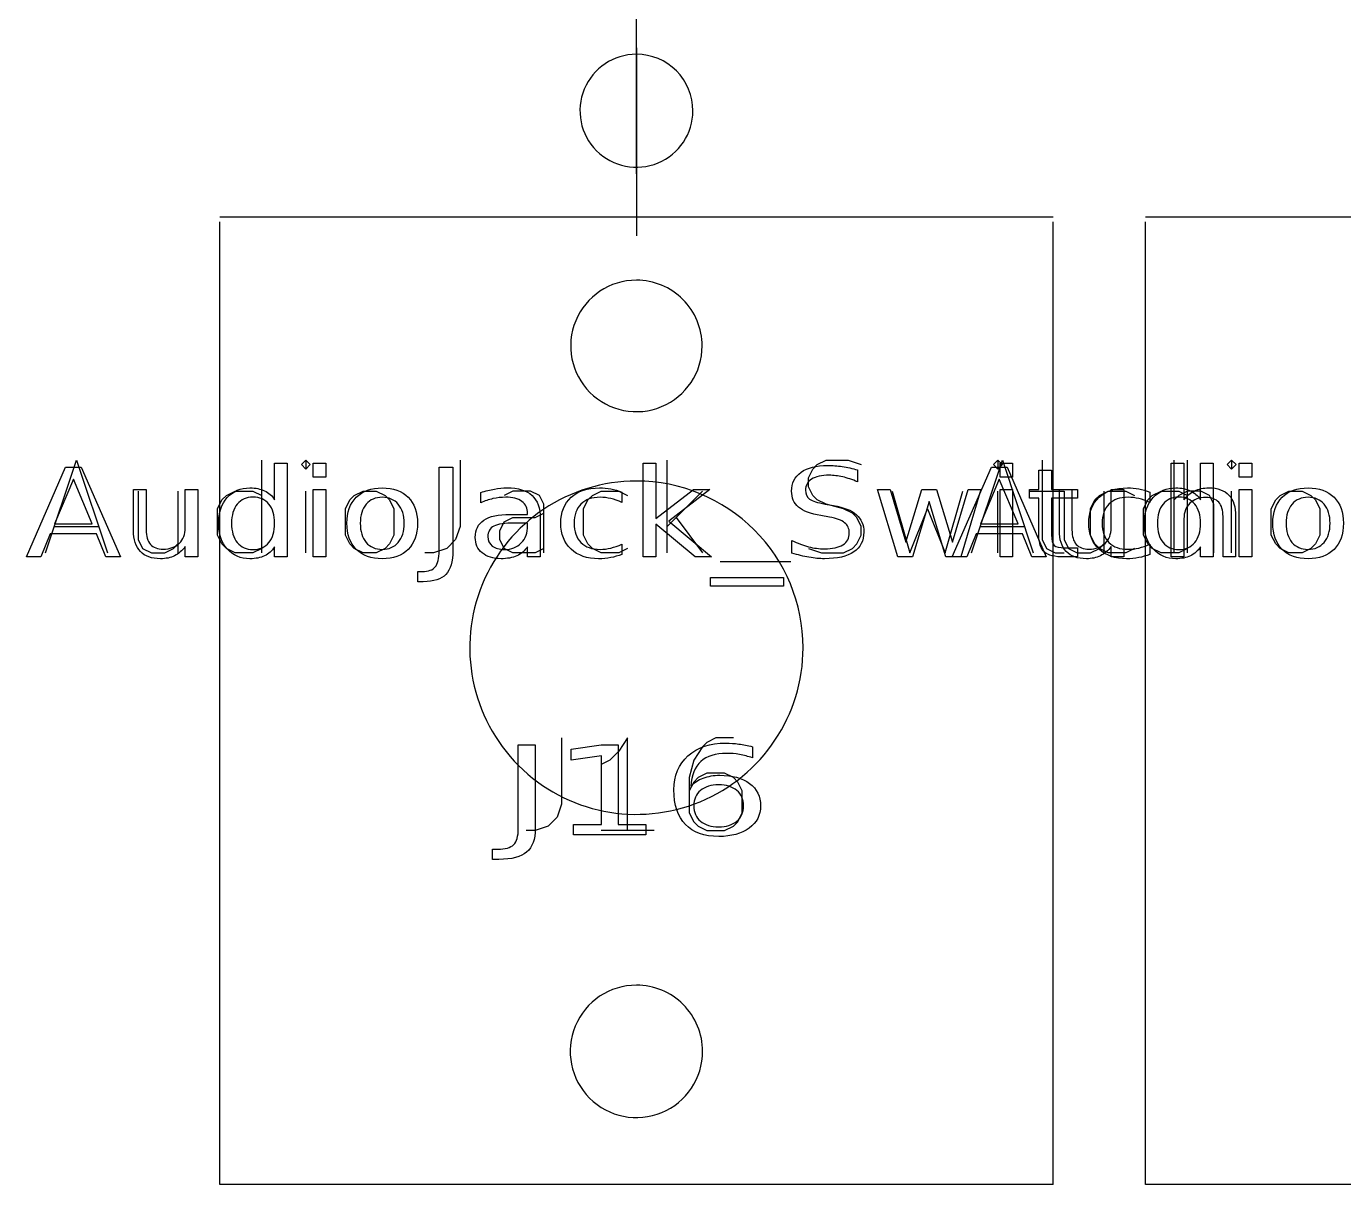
# Model space of a CAD drawing. Header units: millimetres. Extents: x 178 to 210, y 60 to 176.
# Drawn here: x 178.41 to 192.64, y 59.91 to 72.42 of the extents above; entities that cross this region are included whole.
import ezdxf

# ---------------------------------------------------------------- set-up
doc = ezdxf.new("R2010")
doc.units = ezdxf.units.MM
doc.layers.get('0').update_dxf_attribs({"linetype": 'CONTINUOUS'})

msp = doc.modelspace()

# ---------------------------------------------------------------- linework, layer by layer
at = {"color": 7}
for points in [[(185, 70.8272), (185, 72.8572)], [(185, 72.1872), (185, 70.1572)], [(189.5, 70.3572), (180.5, 70.3572)], [(180.5, 59.9072), (180.5, 70.3072)], [(189.5, 59.9072), (189.5, 70.3072)], [(199.5, 70.3572), (190.5, 70.3572)], [(190.5, 59.9072), (190.5, 70.3072)], [(178.619, 66.7324), (178.9524, 67.7324), (179.2857, 66.7324)], [(180.9524, 66.7324), (180.9524, 67.7324)], [(181.4286, 67.7324), (181.381, 67.6848), (181.4286, 67.6371), (181.4762, 67.6848), (181.4286, 67.7324), (181.4286, 67.6371)], [(183.0952, 67.7324), (183.0952, 67.0181), (183.0476, 66.8752), (182.9524, 66.78), (182.8095, 66.7324), (182.7143, 66.7324)], [(185.3333, 66.7324), (185.3333, 67.7324)], [(186.8571, 66.78), (187, 66.7324), (187.2381, 66.7324), (187.3333, 66.78), (187.381, 66.8276), (187.4286, 66.9229), (187.4286, 67.0181), (187.381, 67.1133), (187.3333, 67.161), (187.2381, 67.2086), (187.0476, 67.2562), (186.9524, 67.3038), (186.9048, 67.3514), (186.8571, 67.4467), (186.8571, 67.5419), (186.9048, 67.6371), (186.9524, 67.6848), (187.0476, 67.7324), (187.2857, 67.7324), (187.4286, 67.6848)], [(188.619, 66.7324), (188.9524, 67.7324), (189.2857, 66.7324)], [(188.9048, 67.7324), (188.8571, 67.6848), (188.9048, 67.6371), (188.9524, 67.6848), (188.9048, 67.7324), (188.9048, 67.6371)], [(189.381, 67.7324), (189.381, 66.8752), (189.4286, 66.78), (189.5238, 66.7324), (189.619, 66.7324)], [(190.8095, 66.7324), (190.8095, 67.7324)], [(190.9524, 66.7324), (190.9524, 67.7324)], [(191.4286, 67.7324), (191.381, 67.6848), (191.4286, 67.6371), (191.4762, 67.6848), (191.4286, 67.7324), (191.4286, 67.6371)], [(181.09244, 67.30567), (181.09244, 67.70019), (181.22901, 67.70019), (181.22901, 66.68719), (181.09244, 66.68719), (181.09244, 66.79656)], [(182.86864, 67.65917), (183.01857, 67.65917), (183.01857, 66.7549)], [(182.86866, 66.75491), (182.86864, 67.65917)], [(187.38894, 67.62729), (187.38894, 67.49904)], [(189.34705, 66.92742), (189.34705, 67.32324), (189.24684, 67.32324), (189.24684, 67.41634), (189.34705, 67.41634), (189.34705, 67.62337), (189.48431, 67.62341)], [(189.48431, 67.62341), (189.48431, 67.41638), (189.76563, 67.41638), (189.76563, 67.32328), (189.48431, 67.32328), (189.48431, 66.92746)], [(190.91319, 67.09934), (190.91319, 66.68724), (190.77588, 66.68724), (190.77588, 67.70024), (190.91319, 67.70024), (190.91319, 67.30311)], [(191.09244, 67.30567), (191.09244, 67.70019), (191.22901, 67.70019), (191.22901, 66.68719), (191.09244, 66.68719), (191.09244, 66.79656)], [(179.56785, 66.97495), (179.56785, 67.41634), (179.70443, 67.41634), (179.70443, 66.9795)], [(179.619, 67.399), (179.619, 66.8752), (179.6667, 66.78), (179.7619, 66.7324), (179.9048, 66.7324), (180, 66.78), (180.0476, 66.8276)], [(180.0476, 67.399), (180.0476, 66.7324)], [(180.12751, 67.00293), (180.12751, 67.41633), (180.26408, 67.41633), (180.26408, 66.68718), (180.12751, 66.68718), (180.12751, 66.79916)], [(180.9524, 66.78), (180.8571, 66.7324), (180.6667, 66.7324), (180.5714, 66.78), (180.5238, 66.8276), (180.4762, 66.9229), (180.4762, 67.2086), (180.5238, 67.3038), (180.5714, 67.3514), (180.6667, 67.399), (180.8571, 67.399), (180.9524, 67.3514)], [(181.4286, 66.7324), (181.4286, 67.399)], [(183.31992, 67.27255), (183.31992, 67.38323)], [(184, 66.7324), (184, 67.2562), (183.9524, 67.3514), (183.8571, 67.399), (183.6667, 67.399), (183.5714, 67.3514)], [(184.9048, 66.78), (184.8095, 66.7324), (184.619, 66.7324), (184.5238, 66.78), (184.4762, 66.8276), (184.4286, 66.9229), (184.4286, 67.2086), (184.4762, 67.3038), (184.5238, 67.3514), (184.619, 67.399), (184.8095, 67.399), (184.9048, 67.3514)], [(184.8408, 67.38837), (184.8408, 67.27639)], [(185.7143, 67.399), (185.3333, 67.0181)], [(187.7619, 67.399), (187.9524, 66.7324), (188.1429, 67.2086), (188.3333, 66.7324), (188.5238, 67.399)], [(188.9048, 66.7324), (188.9048, 67.399)], [(189.2381, 67.399), (189.619, 67.399)], [(189.56785, 66.97495), (189.56785, 67.41634), (189.70443, 67.41634), (189.70443, 66.9795)], [(189.619, 67.399), (189.619, 66.8752), (189.6667, 66.78), (189.7619, 66.7324), (189.9048, 66.7324), (190, 66.78), (190.0476, 66.8276)], [(190.381, 66.78), (190.2857, 66.7324), (190.0952, 66.7324), (190, 66.78), (189.9524, 66.8276), (189.9048, 66.9229), (189.9048, 67.2086), (189.9524, 67.3038), (190, 67.3514), (190.0952, 67.399), (190.2857, 67.399), (190.381, 67.3514)], [(190.0476, 67.399), (190.0476, 66.7324)], [(190.12751, 67.00293), (190.12751, 67.41633), (190.26408, 67.41633), (190.26408, 66.68718), (190.12751, 66.68718), (190.12751, 66.79916)], [(190.9524, 66.78), (190.8571, 66.7324), (190.6667, 66.7324), (190.5714, 66.78), (190.5238, 66.8276), (190.4762, 66.9229), (190.4762, 67.2086), (190.5238, 67.3038), (190.5714, 67.3514), (190.6667, 67.399), (190.8571, 67.399), (190.9524, 67.3514)], [(190.5435, 67.38839), (190.5435, 67.27641)], [(191.2381, 66.7324), (191.2381, 67.2562), (191.1905, 67.3514), (191.0952, 67.399), (190.9524, 67.399), (190.8571, 67.3514), (190.8095, 67.3038)], [(191.4286, 66.7324), (191.4286, 67.399)], [(184, 66.78), (183.9048, 66.7324), (183.6667, 66.7324), (183.5714, 66.78), (183.5238, 66.8752), (183.5238, 66.9705), (183.5714, 67.0657), (183.6667, 67.1133), (183.9048, 67.1133), (184, 67.161)], [(183.6331, 67.14755), (183.8246, 67.14755), (183.8246, 67.15925)], [(187.03783, 67.25955), (187.12843, 67.24325)], [(178.7143, 67.0181), (179.1905, 67.0181)], [(183.82466, 67.02703), (183.82466, 67.05373), (183.68883, 67.05372)], [(183.96123, 67.10322), (183.96123, 66.68721), (183.82466, 66.68721), (183.82466, 66.79789)], [(183.96125, 67.10334), (183.96123, 67.10322)], [(185.4286, 67.1133), (185.7143, 66.7324)], [(187.08468, 67.11816), (186.99338, 67.13376)], [(188.7143, 67.0181), (189.1905, 67.0181)], [(191.47206, 67.12733), (191.47206, 66.68723), (191.33548, 66.68723), (191.33548, 67.12342)], [(184.8408, 66.82589), (184.8408, 66.71522)], [(186.68015, 66.73017), (186.68015, 66.86558)], [(189.62537, 66.78748), (189.76566, 66.78748), (189.76566, 66.68722), (189.62537, 66.68722)], [(190.5435, 66.82591), (190.5435, 66.71524)], [(185.9048, 66.6371), (186.6667, 66.6371)], [(182.69797, 66.4203), (182.64077, 66.4203), (182.64077, 66.53098), (182.68757, 66.53098)], [(183.72422, 63.75491), (183.72428, 64.65917)], [(183.72428, 64.65917), (183.90783, 64.65917), (183.90783, 63.7549)], [(184.1905, 64.7324), (184.1905, 64.0181), (184.1429, 63.8752), (184.0476, 63.78), (183.9048, 63.7324), (183.8095, 63.7324)], [(184.9048, 63.7324), (184.9048, 64.7324), (184.8095, 64.5895), (184.7143, 64.4943), (184.619, 64.4467)], [(186.0476, 64.7324), (185.8571, 64.7324), (185.7619, 64.6848), (185.7143, 64.6371), (185.619, 64.4943), (185.5714, 64.3038), (185.5714, 63.9229), (185.619, 63.8276), (185.6667, 63.78), (185.7619, 63.7324), (185.9524, 63.7324), (186.0476, 63.78), (186.0952, 63.8276), (186.1429, 63.9229), (186.1429, 64.161), (186.0952, 64.2562), (186.0476, 64.3038), (185.9524, 64.3514), (185.7619, 64.3514), (185.6667, 64.3038), (185.619, 64.2562), (185.5714, 64.161)], [(186.253, 64.63769), (186.253, 64.5179)], [(186.253, 64.63747), (186.253, 64.63769)], [(185.1905, 63.7324), (184.619, 63.7324)], [(183.51529, 63.4203), (183.44529, 63.4203), (183.44529, 63.53098), (183.50249, 63.53098)], [(189.5, 59.9072), (180.5, 59.9072)], [(199.5, 59.9072), (190.5, 59.9072)]]:
    msp.add_lwpolyline(points, dxfattribs=at)
for points in [[(185, 72.1172)], [(185, 72.1172)], [(185, 69.6772)], [(178.83377, 67.65917), (179.00374, 67.65917), (179.42608, 66.68719), (179.27021, 66.68719), (179.16927, 66.93654), (178.66973, 66.93654), (178.56878, 66.68719), (178.41069, 66.68719)], [(181.51032, 67.70019), (181.6469, 67.70019), (181.6469, 67.5485), (181.51032, 67.5485)], [(185.07312, 67.70021), (185.21044, 67.70021), (185.21044, 67.10192), (185.61793, 67.41636), (185.79236, 67.41636), (185.35147, 67.07522), (185.81092, 66.68721), (185.63278, 66.68721), (185.21044, 67.04332), (185.21044, 66.68721), (185.07312, 66.68721)], [(187.38897, 67.6272)], [(188.83377, 67.65917), (189.00374, 67.65917), (189.42608, 66.68719), (189.27021, 66.68719), (189.16927, 66.93654), (188.66973, 66.93654), (188.56878, 66.68719), (188.41069, 66.68719)], [(188.92688, 67.70021), (189.06346, 67.70021), (189.06346, 67.54852), (188.92688, 67.54852)], [(191.51032, 67.70019), (191.6469, 67.70019), (191.6469, 67.5485), (191.51032, 67.5485)], [(178.91837, 67.52962), (178.715, 67.04591), (179.12249, 67.04591)], [(185, 67.5072)], [(188.91837, 67.52962), (188.715, 67.04591), (189.12249, 67.04591)], [(179.91152, 67.43392)], [(181.09244, 67.30567)], [(181.51032, 67.41634), (181.6469, 67.41634), (181.6469, 66.68719), (181.51032, 66.68719)], [(182.0476, 66.7324), (181.9524, 66.78), (181.9048, 66.8276), (181.8571, 66.9229), (181.8571, 67.2086), (181.9048, 67.3038), (181.9524, 67.3514), (182.0476, 67.399), (182.1905, 67.399), (182.2857, 67.3514), (182.3333, 67.3038), (182.381, 67.2086), (182.381, 66.9229), (182.3333, 66.8276), (182.2857, 66.78), (182.1905, 66.7324)], [(182.2548, 67.43392)], [(182.25484, 67.33236)], [(184.8408, 67.38833)], [(187.60419, 67.41636), (187.74077, 67.41636), (187.91149, 66.84736), (188.08146, 67.41636), (188.24253, 67.41636), (188.41325, 66.84736), (188.58322, 67.41636), (188.7198, 67.41636), (188.50232, 66.68721), (188.34125, 66.68721), (188.16237, 67.28485), (187.98274, 66.68721), (187.82167, 66.68721)], [(188.92688, 67.41636), (189.06346, 67.41636), (189.06346, 66.68721), (188.92688, 66.68721)], [(189.91152, 67.43392)], [(190.5435, 67.38835)], [(191.09244, 67.30567)], [(191.51032, 67.41634), (191.6469, 67.41634), (191.6469, 66.68719), (191.51032, 66.68719)], [(192.0476, 66.7324), (191.9524, 66.78), (191.9048, 66.8276), (191.8571, 66.9229), (191.8571, 67.2086), (191.9048, 67.3038), (191.9524, 67.3514), (192.0476, 67.399), (192.1905, 67.399), (192.2857, 67.3514), (192.3333, 67.3038), (192.381, 67.2086), (192.381, 66.9229), (192.3333, 66.8276), (192.2857, 66.78), (192.1905, 66.7324)], [(192.2548, 67.43392)], [(192.25484, 67.33236)], [(180.62704, 67.05112)], [(190.62704, 67.05112)], [(191.47213, 67.1273)], [(179.56788, 66.97487)], [(189.56788, 66.97487)], [(186.59028, 66.46586), (186.59028, 66.37276), (185.80053, 66.37276), (185.80053, 66.46586)], [(184.32125, 63.79787), (184.6211, 63.79787), (184.6211, 64.53938), (184.2949, 64.49248), (184.2949, 64.61227), (184.61928, 64.65917), (184.80283, 64.65917), (184.80283, 63.79787), (185.10268, 63.79787), (185.10268, 63.68719), (184.32125, 63.68719)], [(185.88864, 64.22559)], [(185, 62.0622)]]:
    msp.add_lwpolyline(points, close=True, dxfattribs=at)
for points in [[(185, 72.1172), (184.753278, 72.1172), (184.53085, 71.968578), (184.436433, 71.740637)], [(185, 72.1172), (184.753278, 72.1172), (184.53085, 71.968578), (184.436433, 71.740637)], [(185.431335, 71.938535), (185.316938, 72.052932), (185.161782, 72.1172), (185, 72.1172)], [(185.431335, 71.938535), (185.316938, 72.052932), (185.161782, 72.1172), (185, 72.1172)], [(185.61, 71.5072), (185.61, 71.668982), (185.545732, 71.824138), (185.431335, 71.938535)], [(185.61, 71.5072), (185.61, 71.668982), (185.545732, 71.824138), (185.431335, 71.938535)], [(184.436433, 71.740637), (184.342017, 71.512696), (184.394206, 71.250324), (184.568665, 71.075865)], [(184.436433, 71.740637), (184.342017, 71.512696), (184.394206, 71.250324), (184.568665, 71.075865)], [(185.233437, 70.943633), (185.461378, 71.03805), (185.61, 71.260478), (185.61, 71.5072)], [(185.233437, 70.943633), (185.461378, 71.03805), (185.61, 71.260478), (185.61, 71.5072)], [(184.568665, 71.075865), (184.743124, 70.901406), (185.005496, 70.849217), (185.233437, 70.943633)], [(184.568665, 71.075865), (184.743124, 70.901406), (185.005496, 70.849217), (185.233437, 70.943633)], [(185, 69.6772), (184.712832, 69.6772), (184.45394, 69.504214), (184.344046, 69.238905)], [(185.502046, 69.469246), (185.368895, 69.602397), (185.188304, 69.6772), (185, 69.6772)], [(185.71, 68.9672), (185.71, 69.155504), (185.635197, 69.336095), (185.502046, 69.469246)], [(184.344046, 69.238905), (184.234151, 68.973596), (184.294896, 68.668213), (184.497954, 68.465154)], [(185.271705, 68.311246), (185.537014, 68.42114), (185.71, 68.680032), (185.71, 68.9672)], [(184.497954, 68.465154), (184.701013, 68.262096), (185.006396, 68.201351), (185.271705, 68.311246)], [(186.67567, 67.39938), (186.67567, 67.48532), (186.71006, 67.553027), (186.77884, 67.6025)], [(186.77884, 67.6025), (186.84812, 67.651967), (186.943377, 67.6767), (187.06461, 67.6767)], [(187.06461, 67.6767), (187.116543, 67.6767), (187.16949, 67.672567), (187.22345, 67.6643)], [(187.22345, 67.6643), (187.277383, 67.656033), (187.332557, 67.643667), (187.38897, 67.6272)], [(185, 67.5072), (184.271968, 67.5072), (183.615623, 67.068644), (183.337017, 66.39603)], [(186.272792, 66.979992), (185.935227, 67.317558), (185.47739, 67.5072), (185, 67.5072)], [(186.89238, 67.52834), (186.848313, 67.50054), (186.82628, 67.461043), (186.82628, 67.40985)], [(187.08165, 67.57004), (187.000003, 67.57004), (186.936913, 67.55614), (186.89238, 67.52834)], [(187.22787, 67.55244), (187.177403, 67.564173), (187.128663, 67.57004), (187.08165, 67.57004)], [(187.38894, 67.49904), (187.332007, 67.522907), (187.278317, 67.540707), (187.22787, 67.55244)], [(180.48598, 67.05117), (180.48598, 67.16575), (180.517413, 67.258193), (180.58028, 67.3285)], [(180.58028, 67.3285), (180.643613, 67.398813), (180.72551, 67.43397), (180.82597, 67.43397)], [(180.85936, 67.33364), (180.787113, 67.33364), (180.730207, 67.308473), (180.68864, 67.25814)], [(180.82597, 67.43397), (180.887303, 67.43397), (180.939753, 67.423337), (180.98332, 67.40207)], [(181.03008, 67.25814), (180.98848, 67.308473), (180.931573, 67.33364), (180.85936, 67.33364)], [(180.98332, 67.40207), (181.027387, 67.38127), (181.06376, 67.349137), (181.09244, 67.30567)], [(181.87328, 67.05112), (181.87328, 67.170907), (181.90693, 67.264653), (181.97423, 67.33236)], [(181.97423, 67.33236), (182.042023, 67.400067), (182.135547, 67.43392), (182.2548, 67.43392)], [(182.2548, 67.33236), (182.181567, 67.33236), (182.12367, 67.307193), (182.08111, 67.25686)], [(182.2548, 67.43392), (182.37356, 67.43392), (182.466837, 67.400067), (182.53463, 67.33236)], [(182.42778, 67.25616), (182.385247, 67.30696), (182.3276, 67.33236), (182.25484, 67.33236)], [(182.53463, 67.33236), (182.602423, 67.264653), (182.63632, 67.170907), (182.63632, 67.05112)], [(183.31992, 67.38323), (183.36992, 67.400163), (183.418413, 67.412763), (183.4654, 67.42103)], [(183.44981, 67.31745), (183.40481, 67.30745), (183.361513, 67.292483), (183.31992, 67.27255)], [(183.58861, 67.33245), (183.541143, 67.33245), (183.494877, 67.32745), (183.44981, 67.31745)], [(183.4654, 67.42103), (183.5124, 67.429697), (183.55817, 67.43403), (183.60271, 67.43403)], [(183.7623, 67.28685), (183.721233, 67.31725), (183.663337, 67.33245), (183.58861, 67.33245)], [(183.60271, 67.43403), (183.722957, 67.43403), (183.81277, 67.406697), (183.87215, 67.35203)], [(183.87215, 67.35203), (183.93155, 67.297363), (183.96125, 67.214467), (183.96125, 67.10334)], [(184.18316, 67.05113), (184.18316, 67.17005), (184.220273, 67.26358), (184.2945, 67.33172)], [(184.2945, 67.33172), (184.36922, 67.39986), (184.471403, 67.43393), (184.60105, 67.43393)], [(184.60699, 67.33239), (184.518417, 67.33239), (184.449633, 67.307657), (184.40064, 67.25819)], [(184.60105, 67.43393), (184.643117, 67.43393), (184.684187, 67.43003), (184.72426, 67.42223)], [(184.72426, 67.31809), (184.68566, 67.327623), (184.64657, 67.33239), (184.60699, 67.33239)], [(184.72426, 67.42223), (184.764327, 67.41483), (184.803173, 67.40353), (184.8408, 67.38833)], [(184.8408, 67.27639), (184.8022, 67.295057), (184.763353, 67.308957), (184.72426, 67.31809)], [(186.75067, 67.22556), (186.70067, 67.267227), (186.67567, 67.325167), (186.67567, 67.39938)], [(186.82628, 67.40985), (186.82628, 67.366917), (186.84088, 67.334383), (186.87008, 67.31225)], [(186.87008, 67.31225), (186.899747, 67.290583), (186.955663, 67.273017), (187.03783, 67.25955)], [(189.88587, 67.05115), (189.88587, 67.17007), (189.922983, 67.2636), (189.99721, 67.33174)], [(189.99721, 67.33174), (190.07193, 67.39988), (190.174113, 67.43395), (190.30376, 67.43395)], [(190.3097, 67.33241), (190.22112, 67.33241), (190.152337, 67.307677), (190.10335, 67.25821)], [(190.30376, 67.43395), (190.345827, 67.43395), (190.386897, 67.43005), (190.42697, 67.42225)], [(190.42697, 67.31811), (190.38837, 67.327643), (190.34928, 67.33241), (190.3097, 67.33241)], [(190.42697, 67.42225), (190.467037, 67.41485), (190.50588, 67.40355), (190.5435, 67.38835)], [(190.5435, 67.27641), (190.5049, 67.295077), (190.466057, 67.308977), (190.42697, 67.31811)], [(190.48598, 67.05117), (190.48598, 67.16575), (190.517413, 67.258193), (190.58028, 67.3285)], [(190.58028, 67.3285), (190.643613, 67.398813), (190.72551, 67.43397), (190.82597, 67.43397)], [(190.85936, 67.33364), (190.787113, 67.33364), (190.730207, 67.308473), (190.68864, 67.25814)], [(190.82597, 67.43397), (190.887303, 67.43397), (190.939753, 67.423337), (190.98332, 67.40207)], [(191.03008, 67.25814), (190.98848, 67.308473), (190.931573, 67.33364), (190.85936, 67.33364)], [(190.91319, 67.30311), (190.945857, 67.346977), (190.984207, 67.379743), (191.02824, 67.40141)], [(191.15142, 67.32976), (191.077687, 67.32976), (191.019543, 67.30916), (190.97699, 67.26796)], [(190.98332, 67.40207), (191.027387, 67.38127), (191.06376, 67.349137), (191.09244, 67.30567)], [(191.02824, 67.40141), (191.072773, 67.423077), (191.12399, 67.43391), (191.18189, 67.43391)], [(191.28948, 67.27836), (191.258813, 67.312627), (191.212793, 67.32976), (191.15142, 67.32976)], [(191.18189, 67.43391), (191.27739, 67.43391), (191.349637, 67.407877), (191.39863, 67.35581)], [(191.39863, 67.35581), (191.44763, 67.304143), (191.47213, 67.227973), (191.47213, 67.1273)], [(191.87328, 67.05112), (191.87328, 67.170907), (191.90693, 67.264653), (191.97423, 67.33236)], [(191.97423, 67.33236), (192.042023, 67.400067), (192.135547, 67.43392), (192.2548, 67.43392)], [(192.2548, 67.33236), (192.181567, 67.33236), (192.12367, 67.307193), (192.08111, 67.25686)], [(192.2548, 67.43392), (192.37356, 67.43392), (192.466837, 67.400067), (192.53463, 67.33236)], [(192.42778, 67.25616), (192.385247, 67.30696), (192.3276, 67.33236), (192.25484, 67.33236)], [(192.53463, 67.33236), (192.602423, 67.264653), (192.63632, 67.170907), (192.63632, 67.05112)], [(180.68864, 67.25814), (180.647573, 67.208207), (180.62704, 67.1392), (180.62704, 67.05112)], [(181.09248, 67.05112), (181.09248, 67.13922), (181.07168, 67.208227), (181.03008, 67.25814)], [(182.08111, 67.25686), (182.038577, 67.206927), (182.01731, 67.138353), (182.01731, 67.05114)], [(182.49158, 67.05109), (182.49158, 67.137457), (182.470313, 67.205813), (182.42778, 67.25616)], [(183.8246, 67.15925), (183.8246, 67.214383), (183.803833, 67.256917), (183.7623, 67.28685)], [(184.40064, 67.25819), (184.35164, 67.209123), (184.32714, 67.140117), (184.32714, 67.05117)], [(186.99338, 67.13376), (186.881547, 67.153293), (186.800643, 67.183893), (186.75067, 67.22556)], [(187.12843, 67.24325), (187.240263, 67.224583), (187.322653, 67.191583), (187.3756, 67.14425)], [(190.10335, 67.25821), (190.05435, 67.209143), (190.02985, 67.140137), (190.02985, 67.05119)], [(190.68864, 67.25814), (190.647573, 67.208207), (190.62704, 67.1392), (190.62704, 67.05112)], [(190.97699, 67.26796), (190.934457, 67.22676), (190.91319, 67.170553), (190.91319, 67.09934)], [(191.09248, 67.05112), (191.09248, 67.13922), (191.07168, 67.208227), (191.03008, 67.25814)], [(191.33548, 67.12342), (191.33548, 67.192427), (191.320147, 67.244073), (191.28948, 67.27836)], [(192.08111, 67.25686), (192.038577, 67.206927), (192.01731, 67.138353), (192.01731, 67.05114)], [(192.49158, 67.05109), (192.49158, 67.137457), (192.470313, 67.205813), (192.42778, 67.25616)], [(180.58028, 66.77383), (180.517413, 66.844143), (180.48598, 66.93659), (180.48598, 67.05117)], [(180.62704, 67.05112), (180.62704, 66.963013), (180.647573, 66.893787), (180.68864, 66.84344)], [(181.03008, 66.84344), (181.07168, 66.893773), (181.09248, 66.963), (181.09248, 67.05112)], [(181.97423, 66.76987), (181.90693, 66.83801), (181.87328, 66.93176), (181.87328, 67.05112)], [(182.01731, 67.05114), (182.01731, 66.9639), (182.038343, 66.895107), (182.08041, 66.84476)], [(182.42778, 66.84536), (182.470313, 66.895693), (182.49158, 66.96427), (182.49158, 67.05109)], [(182.63632, 67.05112), (182.63632, 66.93176), (182.602423, 66.83801), (182.53463, 66.76987)], [(183.25903, 66.89951), (183.25903, 66.981537), (183.290197, 67.043383), (183.35253, 67.08505)], [(183.35253, 67.08505), (183.415397, 67.126717), (183.50892, 67.14755), (183.6331, 67.14755)], [(183.45947, 67.02052), (183.416937, 66.998387), (183.39567, 66.960627), (183.39567, 66.90724)], [(183.68883, 67.05372), (183.578477, 67.05372), (183.502023, 67.042653), (183.45947, 67.02052)], [(183.75566, 66.83888), (183.80166, 66.886213), (183.82466, 66.94893), (183.82466, 67.02703)], [(184.29376, 66.77184), (184.220027, 66.840847), (184.18316, 66.933943), (184.18316, 67.05113)], [(184.32714, 67.05117), (184.32714, 66.962197), (184.35164, 66.89297), (184.40064, 66.84349)], [(187.24872, 67.05766), (187.215587, 67.084593), (187.160907, 67.10476), (187.08468, 67.11816)], [(187.29922, 66.94568), (187.29922, 66.993413), (187.282387, 67.03074), (187.24872, 67.05766)], [(187.3756, 67.14425), (187.429067, 67.097383), (187.4558, 67.034453), (187.4558, 66.95546)], [(189.99647, 66.77186), (189.922737, 66.840867), (189.88587, 66.933963), (189.88587, 67.05115)], [(190.02985, 67.05119), (190.02985, 66.962217), (190.05435, 66.89299), (190.10335, 66.84351)], [(190.58028, 66.77383), (190.517413, 66.844143), (190.48598, 66.93659), (190.48598, 67.05117)], [(190.62704, 67.05112), (190.62704, 66.963013), (190.647573, 66.893787), (190.68864, 66.84344)], [(191.03008, 66.84344), (191.07168, 66.893773), (191.09248, 66.963), (191.09248, 67.05112)], [(191.97423, 66.76987), (191.90693, 66.83801), (191.87328, 66.93176), (191.87328, 67.05112)], [(192.01731, 67.05114), (192.01731, 66.9639), (192.038343, 66.895107), (192.08041, 66.84476)], [(192.42778, 66.84536), (192.470313, 66.895693), (192.49158, 66.96427), (192.49158, 67.05109)], [(192.63632, 67.05112), (192.63632, 66.93176), (192.602423, 66.83801), (192.53463, 66.76987)], [(179.64208, 66.74636), (179.592613, 66.798427), (179.56788, 66.874597), (179.56788, 66.97487)], [(179.70443, 66.9795), (179.70443, 66.910493), (179.719763, 66.85863), (179.75043, 66.82391)], [(180.06291, 66.83431), (180.105977, 66.87551), (180.12751, 66.931717), (180.12751, 67.00293)], [(183.33403, 66.73089), (183.28403, 66.772957), (183.25903, 66.829163), (183.25903, 66.89951)], [(183.39567, 66.90724), (183.39567, 66.864707), (183.411503, 66.830853), (183.44317, 66.80568)], [(186.8, 65.7072), (186.8, 66.18459), (186.610358, 66.642427), (186.272792, 66.979992)], [(187.22942, 66.81938), (187.275953, 66.848913), (187.29922, 66.891013), (187.29922, 66.94568)], [(187.4558, 66.95546), (187.4558, 66.861273), (187.41968, 66.789877), (187.34744, 66.74127)], [(189.40715, 66.73862), (189.367083, 66.773353), (189.34705, 66.836287), (189.34705, 66.92742)], [(189.48431, 66.92746), (189.48431, 66.867993), (189.493477, 66.8298), (189.51181, 66.81288)], [(189.64208, 66.74636), (189.592613, 66.798427), (189.56788, 66.874597), (189.56788, 66.97487)], [(189.70443, 66.9795), (189.70443, 66.910493), (189.719763, 66.85863), (189.75043, 66.82391)], [(190.06291, 66.83431), (190.105977, 66.87551), (190.12751, 66.931717), (190.12751, 67.00293)], [(179.85956, 66.66826), (179.764053, 66.66826), (179.69156, 66.694293), (179.64208, 66.74636)], [(179.75043, 66.82391), (179.781097, 66.789643), (179.827117, 66.77251), (179.88849, 66.77251)], [(179.88849, 66.77251), (179.962217, 66.77251), (180.020357, 66.79311), (180.06291, 66.83431)], [(180.12751, 66.79916), (180.094377, 66.754893), (180.05578, 66.721893), (180.01172, 66.70016)], [(180.82597, 66.66836), (180.725517, 66.66836), (180.64362, 66.703517), (180.58028, 66.77383)], [(180.68864, 66.84344), (180.73024, 66.793507), (180.787147, 66.76854), (180.85936, 66.76854)], [(180.85936, 66.76854), (180.931607, 66.76854), (180.988513, 66.793507), (181.03008, 66.84344)], [(181.09244, 66.79656), (181.063707, 66.75316), (181.027333, 66.720827), (180.98332, 66.69956)], [(182.2548, 66.66831), (182.135547, 66.66831), (182.042023, 66.702163), (181.97423, 66.76987)], [(182.08041, 66.84476), (182.122943, 66.794827), (182.181087, 66.76986), (182.25484, 66.76986)], [(182.53463, 66.76987), (182.466837, 66.702163), (182.37356, 66.66831), (182.2548, 66.66831)], [(182.25484, 66.76986), (182.32758, 66.76986), (182.385227, 66.795027), (182.42778, 66.84536)], [(182.82786, 66.57978), (182.85506, 66.612313), (182.86866, 66.67069), (182.86866, 66.75491)], [(183.01857, 66.7549), (183.01857, 66.637713), (182.993103, 66.552647), (182.94217, 66.4997)], [(183.53741, 66.66839), (183.452297, 66.66839), (183.384503, 66.689223), (183.33403, 66.73089)], [(183.44317, 66.80568), (183.475303, 66.780947), (183.51885, 66.76858), (183.57381, 66.76858)], [(183.57381, 66.76858), (183.649517, 66.76858), (183.710133, 66.792013), (183.75566, 66.83888)], [(183.82466, 66.79789), (183.79346, 66.753623), (183.754613, 66.720857), (183.70812, 66.69959)], [(184.59214, 66.66832), (184.466947, 66.66832), (184.367487, 66.702827), (184.29376, 66.77184)], [(184.40064, 66.84349), (184.44964, 66.794423), (184.518423, 66.76989), (184.60699, 66.76989)], [(184.60699, 66.76989), (184.64659, 66.76989), (184.68568, 66.774457), (184.72426, 66.78359)], [(184.72426, 66.78359), (184.763327, 66.793123), (184.802173, 66.807223), (184.8408, 66.82589)], [(186.68015, 66.86558), (186.741017, 66.835647), (186.800647, 66.81308), (186.85904, 66.79788)], [(186.86349, 66.68397), (186.804623, 66.69437), (186.74351, 66.70977), (186.68015, 66.73017)], [(186.85904, 66.79788), (186.91744, 66.78268), (186.97484, 66.77508), (187.03124, 66.77508)], [(187.03124, 66.77508), (187.116847, 66.77508), (187.182907, 66.789847), (187.22942, 66.81938)], [(187.34744, 66.74127), (187.275687, 66.69267), (187.170287, 66.66837), (187.03124, 66.66837)], [(189.62537, 66.68722), (189.51997, 66.68722), (189.44723, 66.704353), (189.40715, 66.73862)], [(189.51181, 66.81288), (189.53061, 66.795947), (189.568463, 66.78748), (189.62537, 66.78748)], [(189.85956, 66.66826), (189.764053, 66.66826), (189.69156, 66.694293), (189.64208, 66.74636)], [(189.75043, 66.82391), (189.781097, 66.789643), (189.827117, 66.77251), (189.88849, 66.77251)], [(189.88849, 66.77251), (189.962217, 66.77251), (190.020357, 66.79311), (190.06291, 66.83431)], [(190.29485, 66.66834), (190.169657, 66.66834), (190.070197, 66.702847), (189.99647, 66.77186)], [(190.12751, 66.79916), (190.094377, 66.754893), (190.05578, 66.721893), (190.01172, 66.70016)], [(190.10335, 66.84351), (190.15235, 66.794443), (190.221133, 66.76991), (190.3097, 66.76991)], [(190.3097, 66.76991), (190.3493, 66.76991), (190.38839, 66.774477), (190.42697, 66.78361)], [(190.42697, 66.78361), (190.466037, 66.793143), (190.50488, 66.807243), (190.5435, 66.82591)], [(190.82597, 66.66836), (190.725517, 66.66836), (190.64362, 66.703517), (190.58028, 66.77383)], [(190.68864, 66.84344), (190.73024, 66.793507), (190.787147, 66.76854), (190.85936, 66.76854)], [(190.85936, 66.76854), (190.931607, 66.76854), (190.988513, 66.793507), (191.03008, 66.84344)], [(191.09244, 66.79656), (191.063707, 66.75316), (191.027333, 66.720827), (190.98332, 66.69956)], [(192.2548, 66.66831), (192.135547, 66.66831), (192.042023, 66.702163), (191.97423, 66.76987)], [(192.08041, 66.84476), (192.122943, 66.794827), (192.181087, 66.76986), (192.25484, 66.76986)], [(192.53463, 66.76987), (192.466837, 66.702163), (192.37356, 66.66831), (192.2548, 66.66831)], [(192.25484, 66.76986), (192.32758, 66.76986), (192.385227, 66.795027), (192.42778, 66.84536)], [(180.01172, 66.70016), (179.968187, 66.678893), (179.917467, 66.66826), (179.85956, 66.66826)], [(180.98332, 66.69956), (180.939787, 66.67876), (180.887337, 66.66836), (180.82597, 66.66836)], [(183.70812, 66.69959), (183.661587, 66.67879), (183.604683, 66.66839), (183.53741, 66.66839)], [(184.72204, 66.68002), (184.68144, 66.67222), (184.63814, 66.66832), (184.59214, 66.66832)], [(184.8408, 66.71522), (184.802667, 66.69962), (184.76308, 66.687887), (184.72204, 66.68002)], [(187.03124, 66.66837), (186.978773, 66.66837), (186.922857, 66.67357), (186.86349, 66.68397)], [(190.01172, 66.70016), (189.968187, 66.678893), (189.917467, 66.66826), (189.85956, 66.66826)], [(190.42474, 66.68004), (190.38414, 66.67224), (190.340843, 66.66834), (190.29485, 66.66834)], [(190.5435, 66.71524), (190.505433, 66.69964), (190.465847, 66.687907), (190.42474, 66.68004)], [(190.98332, 66.69956), (190.939787, 66.67876), (190.887337, 66.66836), (190.82597, 66.66836)], [(182.68757, 66.53098), (182.753903, 66.53098), (182.800667, 66.547247), (182.82786, 66.57978)], [(182.94217, 66.4997), (182.891703, 66.446767), (182.810303, 66.4203), (182.69797, 66.4203)], [(183.337017, 66.39603), (183.058411, 65.723416), (183.212411, 64.949204), (183.727208, 64.434408)], [(185.68883, 64.044217), (186.361444, 64.322823), (186.8, 64.979168), (186.8, 65.7072)], [(185.55699, 64.5394), (185.658757, 64.63098), (185.795353, 64.67677), (185.96678, 64.67677)], [(185.96678, 64.67677), (186.012847, 64.67677), (186.059187, 64.673437), (186.1058, 64.66677)], [(186.1058, 64.66677), (186.153067, 64.660103), (186.202133, 64.650337), (186.253, 64.63747)], [(185.40434, 64.17223), (185.40434, 64.32587), (185.455223, 64.44826), (185.55699, 64.5394)], [(185.69601, 64.4782), (185.63241, 64.4196), (185.596063, 64.33106), (185.58697, 64.21258)], [(185.97405, 64.5661), (185.852897, 64.5661), (185.760217, 64.5368), (185.69601, 64.4782)], [(186.11307, 64.5537), (186.066403, 64.561967), (186.020063, 64.5661), (185.97405, 64.5661)], [(186.253, 64.5179), (186.206933, 64.5335), (186.16029, 64.545433), (186.11307, 64.5537)], [(183.727208, 64.434408), (184.242004, 63.919611), (185.016216, 63.765611), (185.68883, 64.044217)], [(185.72145, 64.29918), (185.775383, 64.31958), (185.834747, 64.32978), (185.89954, 64.32978)], [(185.89954, 64.32978), (186.035833, 64.32978), (186.143357, 64.300047), (186.22211, 64.24058)], [(185.52882, 63.79724), (185.445833, 63.883607), (185.40434, 64.008603), (185.40434, 64.17223)], [(185.58697, 64.21258), (185.622703, 64.250313), (185.66753, 64.27918), (185.72145, 64.29918)], [(185.88864, 64.22559), (185.80626, 64.22559), (185.74084, 64.205423), (185.69238, 64.16509)], [(186.08399, 64.16509), (186.036123, 64.205423), (185.971007, 64.22559), (185.88864, 64.22559)], [(186.22211, 64.24058), (186.301463, 64.18158), (186.34114, 64.10107), (186.34114, 63.99905)], [(185.69238, 64.16509), (185.644513, 64.12469), (185.62058, 64.06935), (185.62058, 63.99907)], [(186.15669, 63.99907), (186.15669, 64.069383), (186.132457, 64.124723), (186.08399, 64.16509)], [(185.62058, 63.99907), (185.62058, 63.929197), (185.644513, 63.87386), (185.69238, 63.83306)], [(186.08399, 63.83306), (186.132457, 63.87386), (186.15669, 63.929197), (186.15669, 63.99907)], [(186.34114, 63.99905), (186.34114, 63.89923), (186.299947, 63.819157), (186.21756, 63.75883)], [(183.67422, 63.57978), (183.707553, 63.612313), (183.72422, 63.67069), (183.72422, 63.75491)], [(183.90783, 63.7549), (183.90783, 63.637713), (183.87663, 63.552647), (183.81423, 63.4997)], [(185.88864, 63.66833), (185.731747, 63.66833), (185.611807, 63.7113), (185.52882, 63.79724)], [(185.69238, 63.83306), (185.740847, 63.792727), (185.806267, 63.77256), (185.88864, 63.77256)], [(185.88864, 63.77256), (185.97102, 63.77256), (186.036137, 63.792727), (186.08399, 63.83306)], [(186.21756, 63.75883), (186.13518, 63.698497), (186.02554, 63.66833), (185.88864, 63.66833)], [(183.50249, 63.53098), (183.583663, 63.53098), (183.640907, 63.547247), (183.67422, 63.57978)], [(183.81423, 63.4997), (183.75243, 63.446767), (183.652783, 63.4203), (183.51529, 63.4203)], [(185, 62.0622), (184.710809, 62.0622), (184.450095, 61.887996), (184.339426, 61.620819)], [(185.505581, 61.852781), (185.371493, 61.98687), (185.18963, 62.0622), (185, 62.0622)], [(185.715, 61.3472), (185.715, 61.53683), (185.63967, 61.718693), (185.505581, 61.852781)], [(184.339426, 61.620819), (184.228758, 61.353641), (184.28993, 61.046107), (184.494419, 60.841619)], [(185.273619, 60.686626), (185.540796, 60.797295), (185.715, 61.058009), (185.715, 61.3472)], [(184.494419, 60.841619), (184.698907, 60.63713), (185.006441, 60.575958), (185.273619, 60.686626)]]:
    msp.add_open_spline(points, degree=3, dxfattribs=at)

doc.saveas('drawing.dxf')
